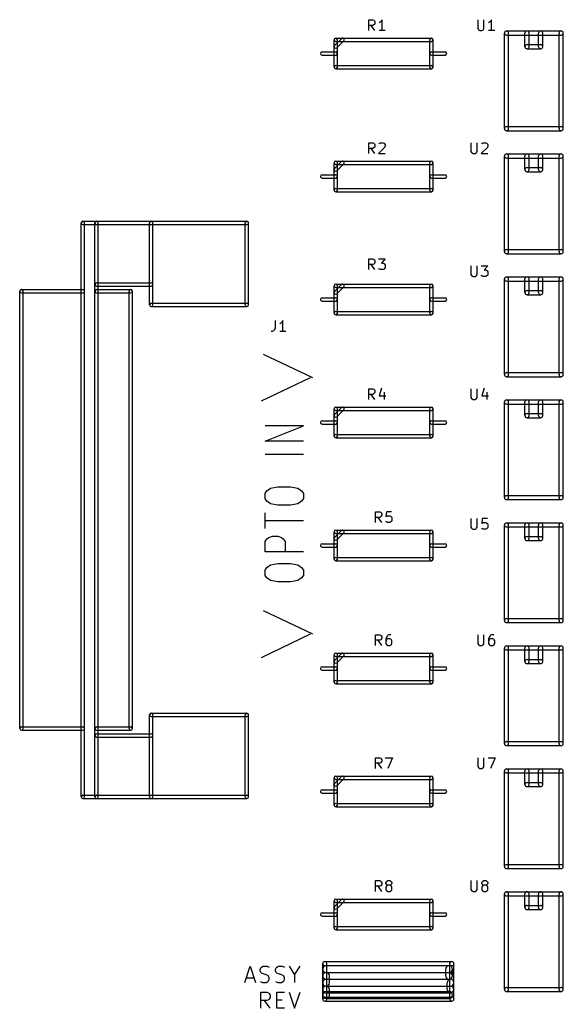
# Model space of a CAD drawing. Extents: x -6 to 94, y -94 to -2.
# Drawn here: x -5.9 to 44.6, y -93.8 to -1.9 of the extents above; entities that cross this region are included whole.
import ezdxf

# ---------------------------------------------------------------- set-up
doc = ezdxf.new("R2010")
doc.units = 0
doc.header["$MEASUREMENT"] = 0
doc.layers.add('BLACK', color=250, linetype='CONTINUOUS')

msp = doc.modelspace()

# ---------------------------------------------------------------- linework, layer by layer
at = {"layer": 'BLACK'}
for p, q in [((26.5669, -2.9448), (26.5669, -1.9448)), ((26.5669, -1.9448), (26.9479, -1.9448)), ((26.9479, -2.4686), (26.5669, -2.4686)), ((27.1383, -2.9448), (26.805, -2.4686)), ((26.9479, -1.9448), (27.0431, -1.9924)), ((27.0431, -2.4209), (26.9479, -2.4686)), ((27.0431, -1.9924), (27.0907, -2.04)), ((27.0907, -2.3733), (27.0431, -2.4209)), ((27.0907, -2.04), (27.1383, -2.1352)), ((27.1383, -2.2781), (27.0907, -2.3733)), ((27.1383, -2.1352), (27.1383, -2.2781)), ((27.6145, -2.1829), (27.5193, -2.2305)), ((27.7098, -2.0876), (27.6145, -2.1829)), ((27.805, -1.9448), (27.7098, -2.0876)), ((27.805, -2.9448), (27.805, -1.9448)), ((36.7031, -1.9448), (36.7031, -2.7543)), ((36.7031, -2.7543), (36.7507, -2.8495)), ((37.2269, -2.8495), (37.2745, -2.7543)), ((37.2745, -2.7543), (37.2745, -1.9448)), ((37.7983, -2.1829), (37.7031, -2.2305)), ((37.8936, -2.0876), (37.7983, -2.1829)), ((37.9888, -1.9448), (37.8936, -2.0876)), ((37.9888, -2.9448), (37.9888, -1.9448)), ((23.495, -3.6576), (32.385, -3.6576)), ((28.0907, -2.9448), (27.5193, -2.9448)), ((36.7507, -2.8495), (36.7983, -2.8971)), ((36.7983, -2.8971), (36.8936, -2.9448)), ((36.8936, -2.9448), (37.084, -2.9448)), ((37.084, -2.9448), (37.1793, -2.8971)), ((37.1793, -2.8971), (37.2269, -2.8495)), ((38.2745, -2.9448), (37.7031, -2.9448)), ((39.1795, -12.065), (39.1795, -3.175)), ((39.37, -2.9845), (44.45, -2.9845)), ((39.37, -3.3655), (44.45, -3.3655)), ((39.5605, -12.065), (39.5605, -3.175)), ((41.0845, -4.445), (41.0845, -3.175)), ((41.4655, -4.445), (41.4655, -3.175)), ((42.3545, -4.445), (42.3545, -3.175)), ((42.7355, -4.445), (42.7355, -3.175)), ((44.2595, -12.065), (44.2595, -3.175)), ((44.6405, -12.065), (44.6405, -3.175)), ((23.3426, -6.35), (23.3426, -3.81)), ((23.3872, -4.3372), (24.0222, -3.7022)), ((23.495, -3.9624), (32.385, -3.9624)), ((23.6028, -4.5528), (24.2378, -3.9178)), ((23.6474, -6.35), (23.6474, -3.81)), ((32.2326, -6.35), (32.2326, -3.81)), ((32.5374, -6.35), (32.5374, -3.81)), ((41.275, -4.2545), (42.545, -4.2545)), ((22.225, -4.9276), (23.495, -4.9276)), ((22.225, -5.2324), (23.495, -5.2324)), ((32.385, -4.9276), (33.655, -4.9276)), ((32.385, -5.2324), (33.655, -5.2324)), ((41.275, -4.6355), (42.545, -4.6355)), ((23.495, -6.1976), (32.385, -6.1976)), ((23.495, -6.5024), (32.385, -6.5024)), ((39.37, -11.8745), (44.45, -11.8745)), ((39.37, -12.2555), (44.45, -12.2555)), ((26.5669, -14.3748), (26.5669, -13.3748)), ((26.5669, -13.3748), (26.9479, -13.3748)), ((26.9479, -13.3748), (27.0431, -13.4224)), ((27.0431, -13.4224), (27.0907, -13.47)), ((27.0907, -13.47), (27.1383, -13.5652)), ((27.1383, -13.7081), (27.0907, -13.8033)), ((27.1383, -13.5652), (27.1383, -13.7081)), ((27.5193, -13.47), (27.5669, -13.4224)), ((27.5669, -13.4224), (27.6621, -13.3748)), ((27.6621, -13.3748), (27.9002, -13.3748)), ((27.9002, -13.3748), (27.9955, -13.4224)), ((27.9955, -13.4224), (28.0431, -13.47)), ((28.0431, -13.47), (28.0907, -13.5652)), ((28.0907, -13.6605), (28.0431, -13.8033)), ((28.0907, -13.5652), (28.0907, -13.6605)), ((36.0681, -13.3748), (36.0681, -14.1843)), ((36.6395, -14.1843), (36.6395, -13.3748)), ((37.0681, -13.47), (37.1157, -13.4224)), ((37.1157, -13.4224), (37.211, -13.3748)), ((37.211, -13.3748), (37.449, -13.3748)), ((37.449, -13.3748), (37.5443, -13.4224)), ((37.5443, -13.4224), (37.5919, -13.47)), ((37.5919, -13.47), (37.6395, -13.5652)), ((37.6395, -13.6605), (37.5919, -13.8033)), ((37.6395, -13.5652), (37.6395, -13.6605)), ((26.9479, -13.8986), (26.5669, -13.8986)), ((27.1383, -14.3748), (26.805, -13.8986)), ((27.0431, -13.851), (26.9479, -13.8986)), ((27.0907, -13.8033), (27.0431, -13.851)), ((28.0431, -13.8033), (27.4717, -14.3748)), ((27.4717, -14.3748), (28.0907, -14.3748)), ((36.0681, -14.1843), (36.1157, -14.2795)), ((36.1157, -14.2795), (36.1633, -14.3271)), ((36.1633, -14.3271), (36.2586, -14.3748)), ((36.2586, -14.3748), (36.449, -14.3748)), ((36.449, -14.3748), (36.5443, -14.3271)), ((36.5443, -14.3271), (36.5919, -14.2795)), ((36.5919, -14.2795), (36.6395, -14.1843)), ((37.5919, -13.8033), (37.0205, -14.3748)), ((37.0205, -14.3748), (37.6395, -14.3748)), ((39.1795, -23.495), (39.1795, -14.605)), ((39.37, -14.4145), (44.45, -14.4145)), ((39.5605, -23.495), (39.5605, -14.605)), ((41.0845, -15.875), (41.0845, -14.605)), ((41.4655, -15.875), (41.4655, -14.605)), ((42.3545, -15.875), (42.3545, -14.605)), ((42.7355, -15.875), (42.7355, -14.605)), ((44.2595, -23.495), (44.2595, -14.605)), ((44.6405, -23.495), (44.6405, -14.605)), ((23.3426, -17.78), (23.3426, -15.24)), ((23.3872, -15.7672), (24.0222, -15.1322)), ((23.495, -15.0876), (32.385, -15.0876)), ((23.495, -15.3924), (32.385, -15.3924)), ((23.6028, -15.9828), (24.2378, -15.3478)), ((23.6474, -17.78), (23.6474, -15.24)), ((32.2326, -17.78), (32.2326, -15.24)), ((32.5374, -17.78), (32.5374, -15.24)), ((39.37, -14.7955), (44.45, -14.7955)), ((22.225, -16.3576), (23.495, -16.3576)), ((32.385, -16.3576), (33.655, -16.3576)), ((41.275, -15.6845), (42.545, -15.6845)), ((41.275, -16.0655), (42.545, -16.0655)), ((22.225, -16.6624), (23.495, -16.6624)), ((32.385, -16.6624), (33.655, -16.6624)), ((23.495, -17.6276), (32.385, -17.6276)), ((23.495, -17.9324), (32.385, -17.9324)), ((-0.1524, -74.17), (-0.1524, -20.83)), ((0, -20.6776), (1.27, -20.6776)), ((0, -20.9824), (1.27, -20.9824)), ((0.1524, -74.17), (0.1524, -20.83)), ((1.1176, -74.17), (1.1176, -20.83)), ((1.27, -20.6776), (15.24, -20.6776)), ((1.27, -20.9824), (15.24, -20.9824)), ((1.4224, -74.17), (1.4224, -20.83)), ((6.1976, -28.45), (6.1976, -20.83)), ((6.5024, -28.45), (6.5024, -20.83)), ((15.0876, -28.45), (15.0876, -20.83)), ((15.3924, -28.45), (15.3924, -20.83)), ((39.37, -23.3045), (44.45, -23.3045)), ((39.37, -23.6855), (44.45, -23.6855)), ((26.5669, -25.1698), (26.5669, -24.1698)), ((26.5669, -24.1698), (26.9479, -24.1698)), ((26.9479, -24.6936), (26.5669, -24.6936)), ((27.1383, -25.1698), (26.805, -24.6936)), ((26.9479, -24.1698), (27.0431, -24.2174)), ((27.0431, -24.646), (26.9479, -24.6936)), ((27.0431, -24.2174), (27.0907, -24.265)), ((27.0907, -24.5983), (27.0431, -24.646)), ((27.0907, -24.265), (27.1383, -24.3602)), ((27.1383, -24.5031), (27.0907, -24.5983)), ((27.1383, -24.3602), (27.1383, -24.5031)), ((27.4717, -24.1698), (28.0907, -24.1698)), ((28.0907, -24.1698), (27.7574, -24.5507)), ((27.7574, -24.5507), (27.9002, -24.5507)), ((27.9002, -24.5507), (27.9955, -24.5983)), ((27.9955, -24.5983), (28.0431, -24.646)), ((28.0431, -24.646), (28.0907, -24.7412)), ((28.0907, -24.7412), (28.0907, -24.9793)), ((27.5193, -25.1221), (27.4717, -25.0745)), ((27.6145, -25.1698), (27.5193, -25.1221)), ((27.9002, -25.1698), (27.6145, -25.1698)), ((27.9955, -25.1221), (27.9002, -25.1698)), ((28.0431, -25.0745), (27.9955, -25.1221)), ((28.0907, -24.9793), (28.0431, -25.0745)), ((36.0681, -24.8048), (36.0681, -25.6143)), ((36.0681, -25.6143), (36.1157, -25.7095)), ((36.1157, -25.7095), (36.1633, -25.7571)), ((36.5443, -25.7571), (36.5919, -25.7095)), ((36.5919, -25.7095), (36.6395, -25.6143)), ((36.6395, -25.6143), (36.6395, -24.8048)), ((37.0205, -24.8048), (37.6395, -24.8048)), ((37.0681, -25.7571), (37.0205, -25.7095)), ((37.6395, -24.8048), (37.3062, -25.1857)), ((37.3062, -25.1857), (37.449, -25.1857)), ((37.449, -25.1857), (37.5443, -25.2333)), ((37.5443, -25.2333), (37.5919, -25.281)), ((37.5919, -25.7095), (37.5443, -25.7571)), ((37.5919, -25.281), (37.6395, -25.3762)), ((37.6395, -25.6143), (37.5919, -25.7095)), ((37.6395, -25.3762), (37.6395, -25.6143)), ((1.27, -26.3926), (6.35, -26.3926)), ((23.3872, -27.1972), (24.0222, -26.5622)), ((23.495, -26.5176), (32.385, -26.5176)), ((36.1633, -25.7571), (36.2586, -25.8048)), ((36.2586, -25.8048), (36.449, -25.8048)), ((36.449, -25.8048), (36.5443, -25.7571)), ((37.1633, -25.8048), (37.0681, -25.7571)), ((37.449, -25.8048), (37.1633, -25.8048)), ((37.5443, -25.7571), (37.449, -25.8048)), ((39.1795, -34.925), (39.1795, -26.035)), ((39.37, -25.8445), (44.45, -25.8445)), ((39.37, -26.2255), (44.45, -26.2255)), ((39.5605, -34.925), (39.5605, -26.035)), ((41.0845, -27.305), (41.0845, -26.035)), ((41.4655, -27.305), (41.4655, -26.035)), ((42.3545, -27.305), (42.3545, -26.035)), ((42.7355, -27.305), (42.7355, -26.035)), ((44.2595, -34.925), (44.2595, -26.035)), ((44.6405, -34.925), (44.6405, -26.035)), ((-5.8674, -67.82), (-5.8674, -27.18)), ((-5.715, -27.0276), (0, -27.0276)), ((-5.715, -27.3324), (0, -27.3324)), ((-5.5626, -67.82), (-5.5626, -27.18)), ((1.27, -26.6974), (6.35, -26.6974)), ((1.27, -27.0276), (4.445, -27.0276)), ((1.27, -27.3324), (4.445, -27.3324)), ((4.2926, -67.82), (4.2926, -27.18)), ((4.5974, -67.82), (4.5974, -27.18)), ((23.3426, -29.21), (23.3426, -26.67)), ((23.495, -26.8224), (32.385, -26.8224)), ((23.6028, -27.4128), (24.2378, -26.7778)), ((23.6474, -29.21), (23.6474, -26.67)), ((32.2326, -29.21), (32.2326, -26.67)), ((32.5374, -29.21), (32.5374, -26.67)), ((41.275, -27.1145), (42.545, -27.1145)), ((41.275, -27.4955), (42.545, -27.4955)), ((6.35, -28.2976), (15.24, -28.2976)), ((22.225, -27.7876), (23.495, -27.7876)), ((22.225, -28.0924), (23.495, -28.0924)), ((32.385, -27.7876), (33.655, -27.7876)), ((32.385, -28.0924), (33.655, -28.0924)), ((6.35, -28.6024), (15.24, -28.6024)), ((23.495, -29.0576), (32.385, -29.0576)), ((23.495, -29.3624), (32.385, -29.3624)), ((17.8667, -29.9048), (17.8667, -30.619)), ((18.3905, -30.1429), (18.2952, -30.1905)), ((18.4857, -30.0476), (18.3905, -30.1429)), ((18.581, -29.9048), (18.4857, -30.0476)), ((18.581, -30.9048), (18.581, -29.9048)), ((17.581, -30.9048), (17.4857, -30.9048)), ((17.7238, -30.8571), (17.581, -30.9048)), ((17.819, -30.7619), (17.7238, -30.8571)), ((17.8667, -30.619), (17.819, -30.7619)), ((18.8667, -30.9048), (18.2952, -30.9048)), ((16.764, -33.02), (21.336, -35.1971)), ((39.37, -34.7345), (44.45, -34.7345)), ((16.5947, -37.3743), (21.1667, -35.1971)), ((39.37, -35.1155), (44.45, -35.1155)), ((26.5669, -37.2348), (26.5669, -36.2348)), ((26.5669, -36.2348), (26.9479, -36.2348)), ((26.9479, -36.2348), (27.0431, -36.2824)), ((27.0431, -36.711), (26.9479, -36.7586)), ((27.0431, -36.2824), (27.0907, -36.33)), ((27.0907, -36.6633), (27.0431, -36.711)), ((27.0907, -36.33), (27.1383, -36.4252)), ((27.1383, -36.5681), (27.0907, -36.6633)), ((27.1383, -36.4252), (27.1383, -36.5681)), ((27.7574, -36.1871), (27.5193, -36.9014)), ((27.9955, -36.5681), (27.9955, -37.2348)), ((36.0681, -36.2348), (36.0681, -37.0443)), ((36.6395, -37.0443), (36.6395, -36.2348)), ((37.3062, -36.1871), (37.0681, -36.9014)), ((37.5443, -36.5681), (37.5443, -37.2348)), ((26.9479, -36.7586), (26.5669, -36.7586)), ((27.1383, -37.2348), (26.805, -36.7586)), ((27.5193, -36.9014), (28.1383, -36.9014)), ((36.0681, -37.0443), (36.1157, -37.1395)), ((36.1157, -37.1395), (36.1633, -37.1871)), ((36.1633, -37.1871), (36.2586, -37.2348)), ((36.2586, -37.2348), (36.449, -37.2348)), ((36.449, -37.2348), (36.5443, -37.1871)), ((36.5443, -37.1871), (36.5919, -37.1395)), ((36.5919, -37.1395), (36.6395, -37.0443)), ((37.0681, -36.9014), (37.6871, -36.9014)), ((39.1795, -46.355), (39.1795, -37.465)), ((39.37, -37.2745), (44.45, -37.2745)), ((39.37, -37.6555), (44.45, -37.6555)), ((39.5605, -46.355), (39.5605, -37.465)), ((41.0845, -38.735), (41.0845, -37.465)), ((41.4655, -38.735), (41.4655, -37.465)), ((42.3545, -38.735), (42.3545, -37.465)), ((42.7355, -38.735), (42.7355, -37.465)), ((44.2595, -46.355), (44.2595, -37.465)), ((44.6405, -46.355), (44.6405, -37.465)), ((23.3426, -40.64), (23.3426, -38.1)), ((23.3872, -38.6272), (24.0222, -37.9922)), ((23.495, -37.9476), (32.385, -37.9476)), ((23.495, -38.2524), (32.385, -38.2524)), ((23.6028, -38.8428), (24.2378, -38.2078)), ((23.6474, -40.64), (23.6474, -38.1)), ((32.2326, -40.64), (32.2326, -38.1)), ((32.5374, -40.64), (32.5374, -38.1)), ((41.275, -38.5445), (42.545, -38.5445)), ((22.225, -39.2176), (23.495, -39.2176)), ((32.385, -39.2176), (33.655, -39.2176)), ((41.275, -38.9255), (42.545, -38.9255)), ((16.9333, -41.1238), (20.4893, -39.6724)), ((20.4893, -39.6724), (16.9333, -39.6724)), ((22.225, -39.5224), (23.495, -39.5224)), ((32.385, -39.5224), (33.655, -39.5224)), ((20.4893, -41.1238), (16.9333, -41.1238)), ((23.495, -40.4876), (32.385, -40.4876)), ((23.495, -40.7924), (32.385, -40.7924)), ((20.4893, -42.3333), (16.9333, -42.3333)), ((16.9333, -45.9619), (17.1027, -45.72)), ((17.1027, -45.72), (17.4413, -45.4781)), ((17.4413, -45.4781), (18.1187, -45.3571)), ((18.1187, -45.3571), (19.304, -45.3571)), ((19.304, -45.3571), (19.9813, -45.4781)), ((19.9813, -45.4781), (20.32, -45.72)), ((20.32, -45.72), (20.4893, -45.9619)), ((16.9333, -46.4457), (16.9333, -45.9619)), ((17.1027, -46.6876), (16.9333, -46.4457)), ((17.4413, -46.9295), (17.1027, -46.6876)), ((20.32, -46.6876), (19.9813, -46.9295)), ((20.4893, -46.4457), (20.32, -46.6876)), ((20.4893, -45.9619), (20.4893, -46.4457)), ((39.37, -46.1645), (44.45, -46.1645)), ((39.37, -46.5455), (44.45, -46.5455)), ((18.1187, -47.0505), (17.4413, -46.9295)), ((19.304, -47.0505), (18.1187, -47.0505)), ((19.9813, -46.9295), (19.304, -47.0505)), ((27.2019, -48.6648), (27.2019, -47.6648)), ((27.2019, -47.6648), (27.5829, -47.6648)), ((27.5829, -47.6648), (27.6781, -47.7124)), ((27.6781, -47.7124), (27.7257, -47.76)), ((27.7257, -47.76), (27.7733, -47.8552)), ((28.2019, -47.6648), (28.1543, -48.141)), ((28.6781, -47.6648), (28.2019, -47.6648)), ((16.9333, -49.2276), (16.9333, -47.7762)), ((20.4893, -48.5019), (16.9333, -48.5019)), ((27.5829, -48.1886), (27.2019, -48.1886)), ((27.7733, -48.6648), (27.44, -48.1886)), ((27.6781, -48.141), (27.5829, -48.1886)), ((27.7257, -48.0933), (27.6781, -48.141)), ((27.7733, -47.9981), (27.7257, -48.0933)), ((27.7733, -47.8552), (27.7733, -47.9981)), ((28.1543, -48.141), (28.2019, -48.0933)), ((28.2019, -48.6171), (28.1543, -48.5695)), ((28.2019, -48.0933), (28.2971, -48.0457)), ((28.2971, -48.6648), (28.2019, -48.6171)), ((28.2971, -48.0457), (28.5352, -48.0457)), ((28.5352, -48.6648), (28.2971, -48.6648)), ((28.5352, -48.0457), (28.6305, -48.0933)), ((28.6305, -48.6171), (28.5352, -48.6648)), ((28.6305, -48.0933), (28.6781, -48.141)), ((28.6781, -48.5695), (28.6305, -48.6171)), ((28.6781, -48.141), (28.7257, -48.2362)), ((28.7257, -48.4743), (28.6781, -48.5695)), ((28.7257, -48.2362), (28.7257, -48.4743)), ((36.0681, -48.2998), (36.0681, -49.1093)), ((36.6395, -49.1093), (36.6395, -48.2998)), ((37.1157, -48.2998), (37.0681, -48.776)), ((37.5919, -48.2998), (37.1157, -48.2998)), ((37.1157, -48.7283), (37.211, -48.6807)), ((37.211, -48.6807), (37.449, -48.6807)), ((37.449, -48.6807), (37.5443, -48.7283)), ((23.3426, -52.07), (23.3426, -49.53)), ((23.3872, -50.0572), (24.0222, -49.4222)), ((23.495, -49.3776), (32.385, -49.3776)), ((23.6474, -52.07), (23.6474, -49.53)), ((32.2326, -52.07), (32.2326, -49.53)), ((32.5374, -52.07), (32.5374, -49.53)), ((36.0681, -49.1093), (36.1157, -49.2045)), ((36.1157, -49.2045), (36.1633, -49.2521)), ((36.1633, -49.2521), (36.2586, -49.2998)), ((36.2586, -49.2998), (36.449, -49.2998)), ((36.449, -49.2998), (36.5443, -49.2521)), ((36.5443, -49.2521), (36.5919, -49.2045)), ((36.5919, -49.2045), (36.6395, -49.1093)), ((37.0681, -48.776), (37.1157, -48.7283)), ((37.1157, -49.2521), (37.0681, -49.2045)), ((37.211, -49.2998), (37.1157, -49.2521)), ((37.449, -49.2998), (37.211, -49.2998)), ((37.5443, -49.2521), (37.449, -49.2998)), ((37.5443, -48.7283), (37.5919, -48.776)), ((37.5919, -49.2045), (37.5443, -49.2521)), ((37.5919, -48.776), (37.6395, -48.8712)), ((37.6395, -49.1093), (37.5919, -49.2045)), ((37.6395, -48.8712), (37.6395, -49.1093)), ((39.1795, -57.785), (39.1795, -48.895)), ((39.37, -48.7045), (44.45, -48.7045)), ((39.37, -49.0855), (44.45, -49.0855)), ((39.5605, -57.785), (39.5605, -48.895)), ((41.0845, -50.165), (41.0845, -48.895)), ((41.4655, -50.165), (41.4655, -48.895)), ((42.3545, -50.165), (42.3545, -48.895)), ((42.7355, -50.165), (42.7355, -48.895)), ((44.2595, -57.785), (44.2595, -48.895)), ((44.6405, -57.785), (44.6405, -48.895)), ((16.9333, -50.4371), (17.1027, -50.1952)), ((16.9333, -51.4048), (16.9333, -50.4371)), ((17.1027, -50.1952), (17.272, -50.0743)), ((17.272, -50.0743), (17.6107, -49.9533)), ((17.6107, -49.9533), (18.1187, -49.9533)), ((18.1187, -49.9533), (18.4573, -50.0743)), ((18.4573, -50.0743), (18.6267, -50.1952)), ((18.6267, -50.1952), (18.796, -50.4371)), ((18.796, -50.4371), (18.796, -51.4048)), ((23.495, -49.6824), (32.385, -49.6824)), ((23.6028, -50.2728), (24.2378, -49.6378)), ((41.275, -49.9745), (42.545, -49.9745)), ((41.275, -50.3555), (42.545, -50.3555)), ((20.4893, -51.4048), (16.9333, -51.4048)), ((22.225, -50.6476), (23.495, -50.6476)), ((22.225, -50.9524), (23.495, -50.9524)), ((32.385, -50.6476), (33.655, -50.6476)), ((32.385, -50.9524), (33.655, -50.9524)), ((23.495, -51.9176), (32.385, -51.9176)), ((23.495, -52.2224), (32.385, -52.2224)), ((16.9333, -53.0981), (17.1027, -52.8562)), ((16.9333, -53.5819), (16.9333, -53.0981)), ((17.1027, -52.8562), (17.4413, -52.6143)), ((17.4413, -52.6143), (18.1187, -52.4933)), ((18.1187, -52.4933), (19.304, -52.4933)), ((19.304, -52.4933), (19.9813, -52.6143)), ((19.9813, -52.6143), (20.32, -52.8562)), ((20.32, -52.8562), (20.4893, -53.0981)), ((20.4893, -53.0981), (20.4893, -53.5819)), ((17.1027, -53.8238), (16.9333, -53.5819)), ((17.4413, -54.0657), (17.1027, -53.8238)), ((18.1187, -54.1867), (17.4413, -54.0657)), ((19.304, -54.1867), (18.1187, -54.1867)), ((19.9813, -54.0657), (19.304, -54.1867)), ((20.32, -53.8238), (19.9813, -54.0657)), ((20.4893, -53.5819), (20.32, -53.8238)), ((16.764, -56.8476), (21.336, -59.0248)), ((39.37, -57.5945), (44.45, -57.5945)), ((39.37, -57.9755), (44.45, -57.9755)), ((16.5947, -61.2019), (21.1667, -59.0248)), ((27.2019, -60.0948), (27.2019, -59.0948)), ((27.2019, -59.0948), (27.5829, -59.0948)), ((27.5829, -59.6186), (27.2019, -59.6186)), ((27.7733, -60.0948), (27.44, -59.6186)), ((27.5829, -59.0948), (27.6781, -59.1424)), ((27.6781, -59.571), (27.5829, -59.6186)), ((27.6781, -59.1424), (27.7257, -59.19)), ((27.7257, -59.5233), (27.6781, -59.571)), ((27.7257, -59.19), (27.7733, -59.2852)), ((27.7733, -59.4281), (27.7257, -59.5233)), ((27.7733, -59.2852), (27.7733, -59.4281)), ((28.2019, -59.3329), (28.1543, -59.5233)), ((28.1543, -59.5233), (28.1543, -59.9043)), ((28.2019, -59.571), (28.1543, -59.6662)), ((28.2971, -59.19), (28.2019, -59.3329)), ((28.2495, -59.5233), (28.2019, -59.571)), ((28.3448, -59.4757), (28.2495, -59.5233)), ((28.3448, -59.1424), (28.2971, -59.19)), ((28.44, -59.0948), (28.3448, -59.1424)), ((28.5352, -59.4757), (28.3448, -59.4757)), ((28.6305, -59.0948), (28.44, -59.0948)), ((28.6305, -59.5233), (28.5352, -59.4757)), ((28.6781, -59.571), (28.6305, -59.5233)), ((28.7257, -59.6662), (28.6781, -59.571)), ((28.7257, -59.9043), (28.7257, -59.6662)), ((36.7031, -59.0948), (36.7031, -59.9043)), ((37.2745, -59.9043), (37.2745, -59.0948)), ((37.7507, -59.3329), (37.7031, -59.5233)), ((37.7031, -59.5233), (37.7031, -59.9043)), ((37.7507, -59.571), (37.7031, -59.6662)), ((37.846, -59.19), (37.7507, -59.3329)), ((37.7983, -59.5233), (37.7507, -59.571)), ((37.8936, -59.4757), (37.7983, -59.5233)), ((37.8936, -59.1424), (37.846, -59.19)), ((37.9888, -59.0948), (37.8936, -59.1424)), ((38.084, -59.4757), (37.8936, -59.4757)), ((38.1793, -59.0948), (37.9888, -59.0948)), ((38.1793, -59.5233), (38.084, -59.4757)), ((38.2269, -59.571), (38.1793, -59.5233)), ((38.2745, -59.6662), (38.2269, -59.571)), ((38.2745, -59.9043), (38.2745, -59.6662)), ((28.1543, -59.9043), (28.2019, -59.9995)), ((28.2019, -59.9995), (28.2495, -60.0471)), ((28.2495, -60.0471), (28.3448, -60.0948)), ((28.3448, -60.0948), (28.5352, -60.0948)), ((28.5352, -60.0948), (28.6305, -60.0471)), ((28.6305, -60.0471), (28.6781, -59.9995)), ((28.6781, -59.9995), (28.7257, -59.9043)), ((36.7031, -59.9043), (36.7507, -59.9995)), ((36.7507, -59.9995), (36.7983, -60.0471)), ((36.7983, -60.0471), (36.8936, -60.0948)), ((36.8936, -60.0948), (37.084, -60.0948)), ((37.084, -60.0948), (37.1793, -60.0471)), ((37.1793, -60.0471), (37.2269, -59.9995)), ((37.2269, -59.9995), (37.2745, -59.9043)), ((37.7031, -59.9043), (37.7507, -59.9995)), ((37.7507, -59.9995), (37.7983, -60.0471)), ((37.7983, -60.0471), (37.8936, -60.0948)), ((37.8936, -60.0948), (38.084, -60.0948)), ((38.084, -60.0948), (38.1793, -60.0471)), ((38.1793, -60.0471), (38.2269, -59.9995)), ((38.2269, -59.9995), (38.2745, -59.9043)), ((39.1795, -69.215), (39.1795, -60.325)), ((39.37, -60.1345), (44.45, -60.1345)), ((39.37, -60.5155), (44.45, -60.5155)), ((39.5605, -69.215), (39.5605, -60.325)), ((41.0845, -61.595), (41.0845, -60.325)), ((41.4655, -61.595), (41.4655, -60.325)), ((42.3545, -61.595), (42.3545, -60.325)), ((42.7355, -61.595), (42.7355, -60.325)), ((44.2595, -69.215), (44.2595, -60.325)), ((44.6405, -69.215), (44.6405, -60.325)), ((23.3426, -63.5), (23.3426, -60.96)), ((23.3872, -61.4872), (24.0222, -60.8522)), ((23.495, -60.8076), (32.385, -60.8076)), ((23.495, -61.1124), (32.385, -61.1124)), ((23.6028, -61.7028), (24.2378, -61.0678)), ((23.6474, -63.5), (23.6474, -60.96)), ((32.2326, -63.5), (32.2326, -60.96)), ((32.5374, -63.5), (32.5374, -60.96)), ((41.275, -61.4045), (42.545, -61.4045)), ((22.225, -62.0776), (23.495, -62.0776)), ((22.225, -62.3824), (23.495, -62.3824)), ((32.385, -62.0776), (33.655, -62.0776)), ((32.385, -62.3824), (33.655, -62.3824)), ((41.275, -61.7855), (42.545, -61.7855)), ((23.495, -63.3476), (32.385, -63.3476)), ((23.495, -63.6524), (32.385, -63.6524)), ((6.1976, -74.17), (6.1976, -66.55)), ((6.35, -66.3976), (15.24, -66.3976)), ((6.35, -66.7024), (15.24, -66.7024)), ((6.5024, -74.17), (6.5024, -66.55)), ((15.0876, -74.17), (15.0876, -66.55)), ((15.3924, -74.17), (15.3924, -66.55)), ((-5.715, -67.6676), (0, -67.6676)), ((-5.715, -67.9724), (0, -67.9724)), ((1.27, -67.6676), (4.445, -67.6676)), ((1.27, -67.9724), (4.445, -67.9724)), ((1.27, -68.3026), (6.35, -68.3026)), ((1.27, -68.6074), (6.35, -68.6074)), ((39.37, -69.0245), (44.45, -69.0245)), ((39.37, -69.4055), (44.45, -69.4055)), ((27.2019, -71.5248), (27.2019, -70.5248)), ((27.2019, -70.5248), (27.5829, -70.5248)), ((27.5829, -70.5248), (27.6781, -70.5724)), ((27.6781, -70.5724), (27.7257, -70.62)), ((27.7257, -70.62), (27.7733, -70.7152)), ((27.7733, -70.7152), (27.7733, -70.8581)), ((28.1067, -70.5248), (28.7733, -70.5248)), ((28.7733, -70.5248), (28.3448, -71.5248)), ((36.7031, -70.5248), (36.7031, -71.3343)), ((37.2745, -71.3343), (37.2745, -70.5248)), ((37.6555, -70.5248), (38.3221, -70.5248)), ((38.3221, -70.5248), (37.8936, -71.5248)), ((27.5829, -71.0486), (27.2019, -71.0486)), ((27.7733, -71.5248), (27.44, -71.0486)), ((27.6781, -71.001), (27.5829, -71.0486)), ((27.7257, -70.9533), (27.6781, -71.001)), ((27.7733, -70.8581), (27.7257, -70.9533)), ((36.7031, -71.3343), (36.7507, -71.4295)), ((36.7507, -71.4295), (36.7983, -71.4771)), ((36.7983, -71.4771), (36.8936, -71.5248)), ((36.8936, -71.5248), (37.084, -71.5248)), ((37.084, -71.5248), (37.1793, -71.4771)), ((37.1793, -71.4771), (37.2269, -71.4295)), ((37.2269, -71.4295), (37.2745, -71.3343)), ((39.37, -71.5645), (44.45, -71.5645)), ((23.3426, -74.93), (23.3426, -72.39)), ((23.3872, -72.9172), (24.0222, -72.2822)), ((23.495, -72.2376), (32.385, -72.2376)), ((23.495, -72.5424), (32.385, -72.5424)), ((23.6028, -73.1328), (24.2378, -72.4978)), ((23.6474, -74.93), (23.6474, -72.39)), ((32.2326, -74.93), (32.2326, -72.39)), ((32.5374, -74.93), (32.5374, -72.39)), ((39.1795, -80.645), (39.1795, -71.755)), ((39.37, -71.9455), (44.45, -71.9455)), ((39.5605, -80.645), (39.5605, -71.755)), ((41.0845, -73.025), (41.0845, -71.755)), ((41.4655, -73.025), (41.4655, -71.755)), ((42.3545, -73.025), (42.3545, -71.755)), ((42.7355, -73.025), (42.7355, -71.755)), ((44.2595, -80.645), (44.2595, -71.755)), ((44.6405, -80.645), (44.6405, -71.755)), ((41.275, -72.8345), (42.545, -72.8345)), ((41.275, -73.2155), (42.545, -73.2155)), ((0, -74.0176), (1.27, -74.0176)), ((0, -74.3224), (1.27, -74.3224)), ((1.27, -74.0176), (15.24, -74.0176)), ((1.27, -74.3224), (15.24, -74.3224)), ((22.225, -73.5076), (23.495, -73.5076)), ((22.225, -73.8124), (23.495, -73.8124)), ((32.385, -73.5076), (33.655, -73.5076)), ((32.385, -73.8124), (33.655, -73.8124)), ((23.495, -74.7776), (32.385, -74.7776)), ((23.495, -75.0824), (32.385, -75.0824)), ((39.37, -80.4545), (44.45, -80.4545)), ((39.37, -80.8355), (44.45, -80.8355)), ((27.2019, -82.9548), (27.2019, -81.9548)), ((27.2019, -81.9548), (27.5829, -81.9548)), ((27.5829, -82.4786), (27.2019, -82.4786)), ((27.7733, -82.9548), (27.44, -82.4786)), ((27.5829, -81.9548), (27.6781, -82.0024)), ((27.6781, -82.431), (27.5829, -82.4786)), ((27.6781, -82.0024), (27.7257, -82.05)), ((27.7257, -82.3833), (27.6781, -82.431)), ((27.7257, -82.05), (27.7733, -82.1452)), ((27.7733, -82.2881), (27.7257, -82.3833)), ((27.7733, -82.1452), (27.7733, -82.2881)), ((28.1543, -82.1452), (28.2019, -82.05)), ((28.1543, -82.1929), (28.1543, -82.1452)), ((28.2019, -82.2881), (28.1543, -82.1929)), ((28.2019, -82.4786), (28.1543, -82.5738)), ((28.1543, -82.5738), (28.1543, -82.7643)), ((28.2019, -82.05), (28.2495, -82.0024)), ((28.2495, -82.3357), (28.2019, -82.2881)), ((28.2495, -82.431), (28.2019, -82.4786)), ((28.2495, -82.0024), (28.3448, -81.9548)), ((28.3448, -82.3833), (28.2495, -82.3357)), ((28.3448, -82.3833), (28.2495, -82.431)), ((28.3448, -81.9548), (28.5352, -81.9548)), ((28.5352, -82.3833), (28.3448, -82.3833)), ((28.5352, -81.9548), (28.6305, -82.0024)), ((28.6305, -82.3357), (28.5352, -82.3833)), ((28.6305, -82.431), (28.5352, -82.3833)), ((28.6305, -82.0024), (28.6781, -82.05)), ((28.6781, -82.2881), (28.6305, -82.3357)), ((28.6781, -82.4786), (28.6305, -82.431)), ((28.6781, -82.05), (28.7257, -82.1452)), ((28.7257, -82.1929), (28.6781, -82.2881)), ((28.7257, -82.5738), (28.6781, -82.4786)), ((28.7257, -82.1452), (28.7257, -82.1929)), ((28.7257, -82.7643), (28.7257, -82.5738)), ((36.0681, -81.9548), (36.0681, -82.7643)), ((36.6395, -82.7643), (36.6395, -81.9548)), ((37.0681, -82.1452), (37.1157, -82.05)), ((37.0681, -82.1929), (37.0681, -82.1452)), ((37.1157, -82.2881), (37.0681, -82.1929)), ((37.1157, -82.4786), (37.0681, -82.5738)), ((37.0681, -82.5738), (37.0681, -82.7643)), ((37.1157, -82.05), (37.1633, -82.0024)), ((37.1633, -82.3357), (37.1157, -82.2881)), ((37.1633, -82.431), (37.1157, -82.4786)), ((37.1633, -82.0024), (37.2586, -81.9548)), ((37.2586, -82.3833), (37.1633, -82.3357)), ((37.2586, -82.3833), (37.1633, -82.431)), ((37.2586, -81.9548), (37.449, -81.9548)), ((37.449, -82.3833), (37.2586, -82.3833)), ((37.449, -81.9548), (37.5443, -82.0024)), ((37.5443, -82.3357), (37.449, -82.3833)), ((37.5443, -82.431), (37.449, -82.3833)), ((37.5443, -82.0024), (37.5919, -82.05)), ((37.5919, -82.2881), (37.5443, -82.3357)), ((37.5919, -82.4786), (37.5443, -82.431)), ((37.5919, -82.05), (37.6395, -82.1452)), ((37.6395, -82.1929), (37.5919, -82.2881)), ((37.6395, -82.5738), (37.5919, -82.4786)), ((37.6395, -82.1452), (37.6395, -82.1929)), ((37.6395, -82.7643), (37.6395, -82.5738)), ((28.1543, -82.7643), (28.2019, -82.8595)), ((28.2019, -82.8595), (28.2495, -82.9071)), ((28.2495, -82.9071), (28.3448, -82.9548)), ((28.3448, -82.9548), (28.5352, -82.9548)), ((28.5352, -82.9548), (28.6305, -82.9071)), ((28.6305, -82.9071), (28.6781, -82.8595)), ((28.6781, -82.8595), (28.7257, -82.7643)), ((36.0681, -82.7643), (36.1157, -82.8595)), ((36.1157, -82.8595), (36.1633, -82.9071)), ((36.1633, -82.9071), (36.2586, -82.9548)), ((36.2586, -82.9548), (36.449, -82.9548)), ((36.449, -82.9548), (36.5443, -82.9071)), ((36.5443, -82.9071), (36.5919, -82.8595)), ((36.5919, -82.8595), (36.6395, -82.7643)), ((37.0681, -82.7643), (37.1157, -82.8595)), ((37.1157, -82.8595), (37.1633, -82.9071)), ((37.1633, -82.9071), (37.2586, -82.9548)), ((37.2586, -82.9548), (37.449, -82.9548)), ((37.449, -82.9548), (37.5443, -82.9071)), ((37.5443, -82.9071), (37.5919, -82.8595)), ((37.5919, -82.8595), (37.6395, -82.7643)), ((39.1795, -92.075), (39.1795, -83.185)), ((39.37, -82.9945), (44.45, -82.9945)), ((39.37, -83.3755), (44.45, -83.3755)), ((39.5605, -92.075), (39.5605, -83.185)), ((41.0845, -84.455), (41.0845, -83.185)), ((41.4655, -84.455), (41.4655, -83.185)), ((42.3545, -84.455), (42.3545, -83.185)), ((42.7355, -84.455), (42.7355, -83.185)), ((44.2595, -92.075), (44.2595, -83.185)), ((44.6405, -92.075), (44.6405, -83.185)), ((23.3426, -86.36), (23.3426, -83.82)), ((23.3872, -84.3472), (24.0222, -83.7122)), ((23.495, -83.6676), (32.385, -83.6676)), ((23.495, -83.9724), (32.385, -83.9724)), ((23.6028, -84.5628), (24.2378, -83.9278)), ((23.6474, -86.36), (23.6474, -83.82)), ((32.2326, -86.36), (32.2326, -83.82)), ((32.5374, -86.36), (32.5374, -83.82)), ((41.275, -84.2645), (42.545, -84.2645)), ((22.225, -84.9376), (23.495, -84.9376)), ((22.225, -85.2424), (23.495, -85.2424)), ((32.385, -84.9376), (33.655, -84.9376)), ((32.385, -85.2424), (33.655, -85.2424)), ((41.275, -84.6455), (42.545, -84.6455)), ((23.495, -86.2076), (32.385, -86.2076)), ((23.495, -86.5124), (32.385, -86.5124)), ((15.0343, -91.4121), (15.5343, -89.9121)), ((15.5343, -89.9121), (16.0343, -91.4121)), ((16.5343, -90.055), (16.6057, -89.9836)), ((16.6057, -89.9836), (16.7486, -89.9121)), ((16.7486, -89.9121), (17.1057, -89.9121)), ((17.1057, -89.9121), (17.32, -89.9836)), ((17.9629, -90.055), (18.0343, -89.9836)), ((18.0343, -89.9836), (18.1771, -89.9121)), ((18.1771, -89.9121), (18.5343, -89.9121)), ((18.5343, -89.9121), (18.7486, -89.9836)), ((19.1771, -89.9121), (19.6771, -90.6979)), ((19.6771, -90.6979), (20.1771, -89.9121)), ((22.2885, -92.964), (22.2885, -89.662)), ((22.479, -89.4715), (34.29, -89.4715)), ((22.479, -89.8525), (34.29, -89.8525)), ((22.606, -89.8525), (34.036, -89.8525)), ((22.6695, -92.964), (22.6695, -89.662)), ((34.0995, -92.964), (34.0995, -89.662)), ((34.4805, -92.964), (34.4805, -89.662)), ((16.4629, -90.1979), (16.5343, -90.055)), ((16.4629, -90.3407), (16.4629, -90.1979)), ((16.5343, -90.4836), (16.4629, -90.3407)), ((16.6057, -90.555), (16.5343, -90.4836)), ((16.7486, -90.6264), (16.6057, -90.555)), ((17.0343, -90.6979), (16.7486, -90.6264)), ((17.1771, -90.7693), (17.0343, -90.6979)), ((17.2486, -90.8407), (17.1771, -90.7693)), ((17.32, -90.9836), (17.2486, -90.8407)), ((17.8914, -90.1979), (17.9629, -90.055)), ((17.8914, -90.3407), (17.8914, -90.1979)), ((17.9629, -90.4836), (17.8914, -90.3407)), ((18.0343, -90.555), (17.9629, -90.4836)), ((18.1771, -90.6264), (18.0343, -90.555)), ((18.4629, -90.6979), (18.1771, -90.6264)), ((18.6057, -90.7693), (18.4629, -90.6979)), ((18.6771, -90.8407), (18.6057, -90.7693)), ((18.7486, -90.9836), (18.6771, -90.8407)), ((19.6771, -90.6979), (19.6771, -91.4121)), ((22.2885, -91.44), (22.2885, -90.805)), ((22.606, -90.4875), (34.036, -90.4875)), ((22.606, -90.4875), (34.036, -90.4875)), ((22.9235, -91.44), (22.9235, -90.805)), ((33.7185, -90.805), (33.7185, -90.17)), ((34.3535, -90.805), (34.3535, -90.17)), ((15.1771, -90.9836), (15.8914, -90.9836)), ((16.4629, -91.3407), (16.6771, -91.4121)), ((16.6771, -91.4121), (17.0343, -91.4121)), ((17.0343, -91.4121), (17.1771, -91.3407)), ((17.1771, -91.3407), (17.2486, -91.2693)), ((17.2486, -91.2693), (17.32, -91.1264)), ((17.32, -91.1264), (17.32, -90.9836)), ((17.8914, -91.3407), (18.1057, -91.4121)), ((18.1057, -91.4121), (18.4629, -91.4121)), ((18.4629, -91.4121), (18.6057, -91.3407)), ((18.6057, -91.3407), (18.6771, -91.2693)), ((18.6771, -91.2693), (18.7486, -91.1264)), ((18.7486, -91.1264), (18.7486, -90.9836)), ((22.606, -91.1225), (34.036, -91.1225)), ((22.606, -91.1225), (34.163, -91.1225)), ((22.606, -91.7575), (34.163, -91.7575)), ((22.606, -91.7575), (34.163, -91.7575)), ((33.8455, -92.075), (33.8455, -91.44)), ((34.4805, -92.075), (34.4805, -91.44)), ((16.5343, -93.8121), (16.5343, -92.3121)), ((16.5343, -92.3121), (17.1057, -92.3121)), ((17.1057, -92.3121), (17.2486, -92.3836)), ((17.2486, -92.3836), (17.32, -92.455)), ((17.32, -92.455), (17.3914, -92.5979)), ((17.3914, -92.5979), (17.3914, -92.8121)), ((18.0343, -93.8121), (18.0343, -92.3121)), ((18.0343, -92.3121), (18.7486, -92.3121)), ((19.1771, -92.3121), (19.6771, -93.8121)), ((19.6771, -93.8121), (20.1771, -92.3121)), ((22.2885, -92.583), (22.2885, -92.075)), ((22.479, -92.7735), (34.29, -92.7735)), ((22.606, -92.2655), (34.036, -92.2655)), ((22.606, -92.3925), (34.163, -92.3925)), ((22.9235, -92.583), (22.9235, -92.075)), ((39.37, -91.8845), (44.45, -91.8845)), ((39.37, -92.2655), (44.45, -92.2655)), ((17.1057, -93.0979), (16.5343, -93.0979)), ((17.3914, -93.8121), (16.8914, -93.0979)), ((17.2486, -93.0264), (17.1057, -93.0979)), ((17.32, -92.955), (17.2486, -93.0264)), ((17.3914, -92.8121), (17.32, -92.955)), ((18.0343, -93.0264), (18.5343, -93.0264)), ((22.479, -93.1545), (34.29, -93.1545)), ((22.606, -92.9005), (34.036, -92.9005)), ((18.7486, -93.8121), (18.0343, -93.8121))]:
    msp.add_line(p, q, dxfattribs=at)
for centre, radius, start, end in [((23.495, -3.81), 0.1524, 360, 540), ((23.495, -3.81), 0.1524, 90, 270), ((24.13, -3.81), 0.1524, 315, 495), ((32.385, -3.81), 0.1524, 360, 540), ((32.385, -3.81), 0.1524, 270, 450), ((39.37, -3.175), 0.1905, 360, 540), ((39.37, -3.175), 0.1905, 90, 270), ((41.275, -3.175), 0.1905, 360, 540), ((42.545, -3.175), 0.1905, 360, 540), ((44.45, -3.175), 0.1905, 360, 540), ((44.45, -3.175), 0.1905, 270, 450), ((23.495, -4.445), 0.1524, 135, 315), ((41.275, -4.445), 0.1905, 90, 270), ((41.275, -4.445), 0.1905, 180, 360), ((42.545, -4.445), 0.1905, 180, 360), ((42.545, -4.445), 0.1905, 270, 450), ((22.225, -5.08), 0.1524, 90, 270), ((23.495, -5.08), 0.1524, 270, 450), ((32.385, -5.08), 0.1524, 90, 270), ((33.655, -5.08), 0.1524, 270, 450), ((23.495, -6.35), 0.1524, 90, 270), ((23.495, -6.35), 0.1524, 180, 360), ((32.385, -6.35), 0.1524, 180, 360), ((32.385, -6.35), 0.1524, 270, 450), ((39.37, -12.065), 0.1905, 90, 270), ((44.45, -12.065), 0.1905, 270, 450), ((39.37, -12.065), 0.1905, 180, 360), ((44.45, -12.065), 0.1905, 180, 360), ((39.37, -14.605), 0.1905, 360, 540), ((39.37, -14.605), 0.1905, 90, 270), ((41.275, -14.605), 0.1905, 360, 540), ((42.545, -14.605), 0.1905, 360, 540), ((44.45, -14.605), 0.1905, 360, 540), ((44.45, -14.605), 0.1905, 270, 450), ((23.495, -15.24), 0.1524, 360, 540), ((23.495, -15.24), 0.1524, 90, 270), ((24.13, -15.24), 0.1524, 315, 495), ((32.385, -15.24), 0.1524, 360, 540), ((32.385, -15.24), 0.1524, 270, 450), ((22.225, -16.51), 0.1524, 90, 270), ((23.495, -15.875), 0.1524, 135, 315), ((23.495, -16.51), 0.1524, 270, 450), ((32.385, -16.51), 0.1524, 90, 270), ((33.655, -16.51), 0.1524, 270, 450), ((41.275, -15.875), 0.1905, 90, 270), ((41.275, -15.875), 0.1905, 180, 360), ((42.545, -15.875), 0.1905, 180, 360), ((42.545, -15.875), 0.1905, 270, 450), ((23.495, -17.78), 0.1524, 90, 270), ((23.495, -17.78), 0.1524, 180, 360), ((32.385, -17.78), 0.1524, 180, 360), ((32.385, -17.78), 0.1524, 270, 450), ((0, -20.83), 0.1524, 90, 270), ((0, -20.83), 0.1524, 360, 540), ((1.27, -20.83), 0.1524, 90, 270), ((1.27, -20.83), 0.1524, 360, 540), ((1.27, -20.83), 0.1524, 270, 450), ((6.35, -20.83), 0.1524, 360, 540), ((15.24, -20.83), 0.1524, 360, 540), ((15.24, -20.83), 0.1524, 270, 450), ((39.37, -23.495), 0.1905, 90, 270), ((39.37, -23.495), 0.1905, 180, 360), ((44.45, -23.495), 0.1905, 180, 360), ((44.45, -23.495), 0.1905, 270, 450), ((1.27, -26.545), 0.1524, 90, 270), ((6.35, -26.545), 0.1524, 270, 450), ((23.495, -26.67), 0.1524, 360, 540), ((23.495, -26.67), 0.1524, 90, 270), ((24.13, -26.67), 0.1524, 315, 495), ((32.385, -26.67), 0.1524, 360, 540), ((32.385, -26.67), 0.1524, 270, 450), ((39.37, -26.035), 0.1905, 360, 540), ((39.37, -26.035), 0.1905, 90, 270), ((41.275, -26.035), 0.1905, 360, 540), ((42.545, -26.035), 0.1905, 360, 540), ((44.45, -26.035), 0.1905, 360, 540), ((44.45, -26.035), 0.1905, 270, 450), ((-5.715, -27.18), 0.1524, 90, 270), ((-5.715, -27.18), 0.1524, 360, 540), ((0, -27.18), 0.1524, 270, 450), ((1.27, -27.18), 0.1524, 90, 270), ((4.445, -27.18), 0.1524, 360, 540), ((4.445, -27.18), 0.1524, 270, 450), ((23.495, -27.305), 0.1524, 135, 315), ((41.275, -27.305), 0.1905, 90, 270), ((41.275, -27.305), 0.1905, 180, 360), ((42.545, -27.305), 0.1905, 180, 360), ((42.545, -27.305), 0.1905, 270, 450), ((6.35, -28.45), 0.1524, 90, 270), ((6.35, -28.45), 0.1524, 180, 360), ((15.24, -28.45), 0.1524, 180, 360), ((15.24, -28.45), 0.1524, 270, 450), ((22.225, -27.94), 0.1524, 90, 270), ((23.495, -27.94), 0.1524, 270, 450), ((32.385, -27.94), 0.1524, 90, 270), ((33.655, -27.94), 0.1524, 270, 450), ((23.495, -29.21), 0.1524, 90, 270), ((23.495, -29.21), 0.1524, 180, 360), ((32.385, -29.21), 0.1524, 180, 360), ((32.385, -29.21), 0.1524, 270, 450), ((39.37, -34.925), 0.1905, 90, 270), ((44.45, -34.925), 0.1905, 270, 450), ((39.37, -34.925), 0.1905, 180, 360), ((44.45, -34.925), 0.1905, 180, 360), ((39.37, -37.465), 0.1905, 360, 540), ((39.37, -37.465), 0.1905, 90, 270), ((41.275, -37.465), 0.1905, 360, 540), ((42.545, -37.465), 0.1905, 360, 540), ((44.45, -37.465), 0.1905, 360, 540), ((44.45, -37.465), 0.1905, 270, 450), ((23.495, -38.1), 0.1524, 360, 540), ((23.495, -38.1), 0.1524, 90, 270), ((24.13, -38.1), 0.1524, 315, 495), ((32.385, -38.1), 0.1524, 360, 540), ((32.385, -38.1), 0.1524, 270, 450), ((41.275, -38.735), 0.1905, 90, 270), ((42.545, -38.735), 0.1905, 270, 450), ((22.225, -39.37), 0.1524, 90, 270), ((23.495, -38.735), 0.1524, 135, 315), ((23.495, -39.37), 0.1524, 270, 450), ((32.385, -39.37), 0.1524, 90, 270), ((33.655, -39.37), 0.1524, 270, 450), ((41.275, -38.735), 0.1905, 180, 360), ((42.545, -38.735), 0.1905, 180, 360), ((23.495, -40.64), 0.1524, 90, 270), ((23.495, -40.64), 0.1524, 180, 360), ((32.385, -40.64), 0.1524, 180, 360), ((32.385, -40.64), 0.1524, 270, 450), ((39.37, -46.355), 0.1905, 90, 270), ((39.37, -46.355), 0.1905, 180, 360), ((44.45, -46.355), 0.1905, 180, 360), ((44.45, -46.355), 0.1905, 270, 450), ((23.495, -49.53), 0.1524, 360, 540), ((23.495, -49.53), 0.1524, 90, 270), ((24.13, -49.53), 0.1524, 315, 495), ((32.385, -49.53), 0.1524, 360, 540), ((32.385, -49.53), 0.1524, 270, 450), ((39.37, -48.895), 0.1905, 360, 540), ((39.37, -48.895), 0.1905, 90, 270), ((41.275, -48.895), 0.1905, 360, 540), ((42.545, -48.895), 0.1905, 360, 540), ((44.45, -48.895), 0.1905, 360, 540), ((44.45, -48.895), 0.1905, 270, 450), ((23.495, -50.165), 0.1524, 135, 315), ((41.275, -50.165), 0.1905, 90, 270), ((41.275, -50.165), 0.1905, 180, 360), ((42.545, -50.165), 0.1905, 180, 360), ((42.545, -50.165), 0.1905, 270, 450), ((22.225, -50.8), 0.1524, 90, 270), ((23.495, -50.8), 0.1524, 270, 450), ((32.385, -50.8), 0.1524, 90, 270), ((33.655, -50.8), 0.1524, 270, 450), ((23.495, -52.07), 0.1524, 90, 270), ((23.495, -52.07), 0.1524, 180, 360), ((32.385, -52.07), 0.1524, 180, 360), ((32.385, -52.07), 0.1524, 270, 450), ((39.37, -57.785), 0.1905, 90, 270), ((39.37, -57.785), 0.1905, 180, 360), ((44.45, -57.785), 0.1905, 180, 360), ((44.45, -57.785), 0.1905, 270, 450), ((39.37, -60.325), 0.1905, 360, 540), ((39.37, -60.325), 0.1905, 90, 270), ((41.275, -60.325), 0.1905, 360, 540), ((42.545, -60.325), 0.1905, 360, 540), ((44.45, -60.325), 0.1905, 360, 540), ((44.45, -60.325), 0.1905, 270, 450), ((23.495, -60.96), 0.1524, 360, 540), ((23.495, -60.96), 0.1524, 90, 270), ((23.495, -61.595), 0.1524, 135, 315), ((24.13, -60.96), 0.1524, 315, 495), ((32.385, -60.96), 0.1524, 360, 540), ((32.385, -60.96), 0.1524, 270, 450), ((41.275, -61.595), 0.1905, 90, 270), ((42.545, -61.595), 0.1905, 270, 450), ((22.225, -62.23), 0.1524, 90, 270), ((23.495, -62.23), 0.1524, 270, 450), ((32.385, -62.23), 0.1524, 90, 270), ((33.655, -62.23), 0.1524, 270, 450), ((41.275, -61.595), 0.1905, 180, 360), ((42.545, -61.595), 0.1905, 180, 360), ((23.495, -63.5), 0.1524, 90, 270), ((32.385, -63.5), 0.1524, 270, 450), ((23.495, -63.5), 0.1524, 180, 360), ((32.385, -63.5), 0.1524, 180, 360), ((6.35, -66.55), 0.1524, 90, 270), ((6.35, -66.55), 0.1524, 360, 540), ((15.24, -66.55), 0.1524, 360, 540), ((15.24, -66.55), 0.1524, 270, 450), ((-5.715, -67.82), 0.1524, 90, 270), ((-5.715, -67.82), 0.1524, 180, 360), ((0, -67.82), 0.1524, 270, 450), ((1.27, -67.82), 0.1524, 90, 270), ((4.445, -67.82), 0.1524, 180, 360), ((4.445, -67.82), 0.1524, 270, 450), ((1.27, -68.455), 0.1524, 90, 270), ((6.35, -68.455), 0.1524, 270, 450), ((39.37, -69.215), 0.1905, 90, 270), ((39.37, -69.215), 0.1905, 180, 360), ((44.45, -69.215), 0.1905, 180, 360), ((44.45, -69.215), 0.1905, 270, 450), ((39.37, -71.755), 0.1905, 360, 540), ((39.37, -71.755), 0.1905, 90, 270), ((41.275, -71.755), 0.1905, 360, 540), ((42.545, -71.755), 0.1905, 360, 540), ((44.45, -71.755), 0.1905, 360, 540), ((44.45, -71.755), 0.1905, 270, 450), ((23.495, -72.39), 0.1524, 360, 540), ((23.495, -72.39), 0.1524, 90, 270), ((24.13, -72.39), 0.1524, 315, 495), ((32.385, -72.39), 0.1524, 360, 540), ((32.385, -72.39), 0.1524, 270, 450), ((23.495, -73.025), 0.1524, 135, 315), ((41.275, -73.025), 0.1905, 90, 270), ((41.275, -73.025), 0.1905, 180, 360), ((42.545, -73.025), 0.1905, 180, 360), ((42.545, -73.025), 0.1905, 270, 450), ((0, -74.17), 0.1524, 90, 270), ((0, -74.17), 0.1524, 180, 360), ((1.27, -74.17), 0.1524, 90, 270), ((1.27, -74.17), 0.1524, 180, 360), ((1.27, -74.17), 0.1524, 270, 450), ((6.35, -74.17), 0.1524, 180, 360), ((15.24, -74.17), 0.1524, 180, 360), ((15.24, -74.17), 0.1524, 270, 450), ((22.225, -73.66), 0.1524, 90, 270), ((23.495, -73.66), 0.1524, 270, 450), ((32.385, -73.66), 0.1524, 90, 270), ((33.655, -73.66), 0.1524, 270, 450), ((23.495, -74.93), 0.1524, 90, 270), ((23.495, -74.93), 0.1524, 180, 360), ((32.385, -74.93), 0.1524, 180, 360), ((32.385, -74.93), 0.1524, 270, 450), ((39.37, -80.645), 0.1905, 90, 270), ((39.37, -80.645), 0.1905, 180, 360), ((44.45, -80.645), 0.1905, 180, 360), ((44.45, -80.645), 0.1905, 270, 450), ((39.37, -83.185), 0.1905, 360, 540), ((39.37, -83.185), 0.1905, 90, 270), ((41.275, -83.185), 0.1905, 360, 540), ((42.545, -83.185), 0.1905, 360, 540), ((44.45, -83.185), 0.1905, 360, 540), ((44.45, -83.185), 0.1905, 270, 450), ((23.495, -83.82), 0.1524, 360, 540), ((23.495, -83.82), 0.1524, 90, 270), ((23.495, -84.455), 0.1524, 135, 315), ((24.13, -83.82), 0.1524, 315, 495), ((32.385, -83.82), 0.1524, 360, 540), ((32.385, -83.82), 0.1524, 270, 450), ((41.275, -84.455), 0.1905, 90, 270), ((41.275, -84.455), 0.1905, 180, 360), ((42.545, -84.455), 0.1905, 180, 360), ((42.545, -84.455), 0.1905, 270, 450), ((22.225, -85.09), 0.1524, 90, 270), ((23.495, -85.09), 0.1524, 270, 450), ((32.385, -85.09), 0.1524, 90, 270), ((33.655, -85.09), 0.1524, 270, 450), ((23.495, -86.36), 0.1524, 90, 270), ((32.385, -86.36), 0.1524, 270, 450), ((23.495, -86.36), 0.1524, 180, 360), ((32.385, -86.36), 0.1524, 180, 360), ((22.479, -89.662), 0.1905, 90, 270), ((22.479, -89.662), 0.1905, 360, 540), ((22.606, -90.17), 0.3175, 90, 270), ((34.036, -90.17), 0.3175, 360, 540), ((34.036, -90.17), 0.3175, 270, 450), ((34.29, -89.662), 0.1905, 360, 540), ((34.29, -89.662), 0.1905, 270, 450), ((22.606, -90.805), 0.3175, 90, 270), ((22.606, -90.805), 0.3175, 360, 540), ((34.036, -90.805), 0.3175, 180, 360), ((34.036, -90.805), 0.3175, 270, 450), ((22.606, -91.44), 0.3175, 90, 270), ((22.606, -91.44), 0.3175, 180, 360), ((22.606, -92.075), 0.3175, 90, 270), ((22.606, -92.075), 0.3175, 360, 540), ((34.163, -91.44), 0.3175, 360, 540), ((34.163, -91.44), 0.3175, 270, 450), ((34.163, -92.075), 0.3175, 270, 450), ((22.606, -92.583), 0.3175, 90, 270), ((22.606, -92.583), 0.3175, 180, 360), ((22.479, -92.964), 0.1905, 90, 270), ((34.163, -92.075), 0.3175, 180, 360), ((34.036, -92.583), 0.3175, 270, 450), ((34.29, -92.964), 0.1905, 270, 450), ((39.37, -92.075), 0.1905, 90, 270), ((39.37, -92.075), 0.1905, 180, 360), ((44.45, -92.075), 0.1905, 180, 360), ((44.45, -92.075), 0.1905, 270, 450), ((22.479, -92.964), 0.1905, 180, 360), ((34.29, -92.964), 0.1905, 180, 360)]:
    msp.add_arc(centre, radius, start, end, dxfattribs=at)

doc.saveas('drawing.dxf')
